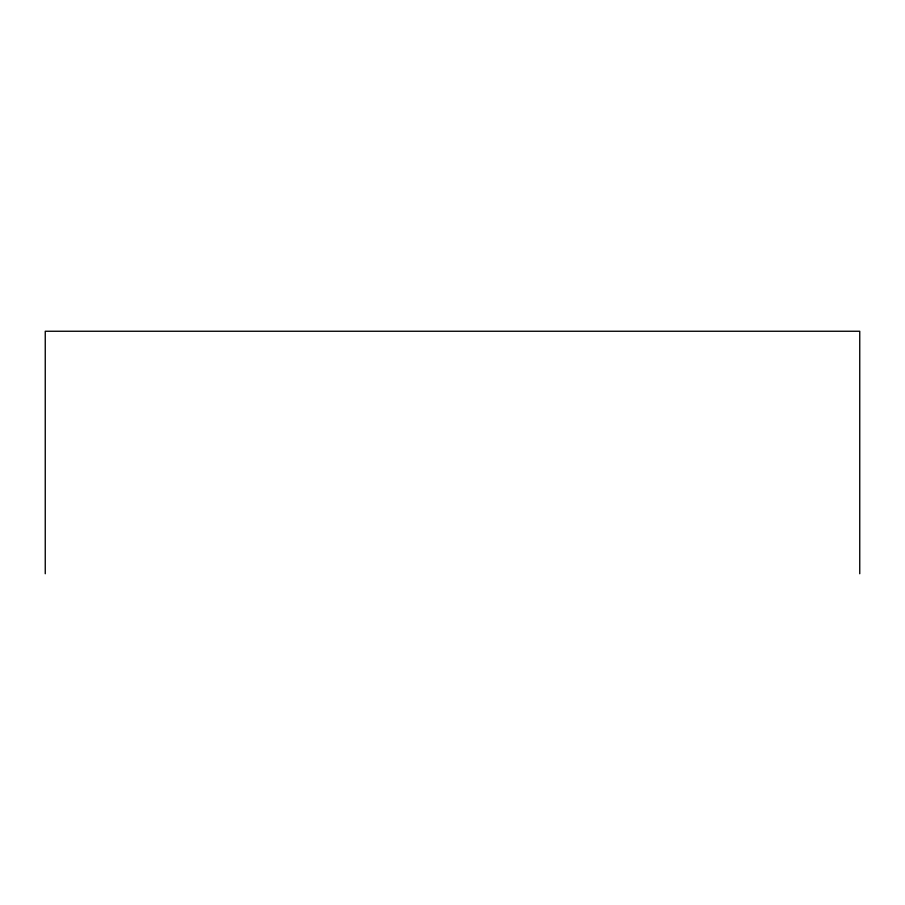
<?xml version="1.0" encoding="UTF-8"?>
<svg xmlns="http://www.w3.org/2000/svg" width="905" height="905" viewBox="0 0 905 905"><rect width="100%" height="100%" fill="white"/><g stroke="black" fill="none" stroke-linecap="round" stroke-linejoin="round"><path stroke-width="1.36" d="M859.75 573.747L859.75 331.253L45.25 331.253L45.25 573.747"/></g></svg>
